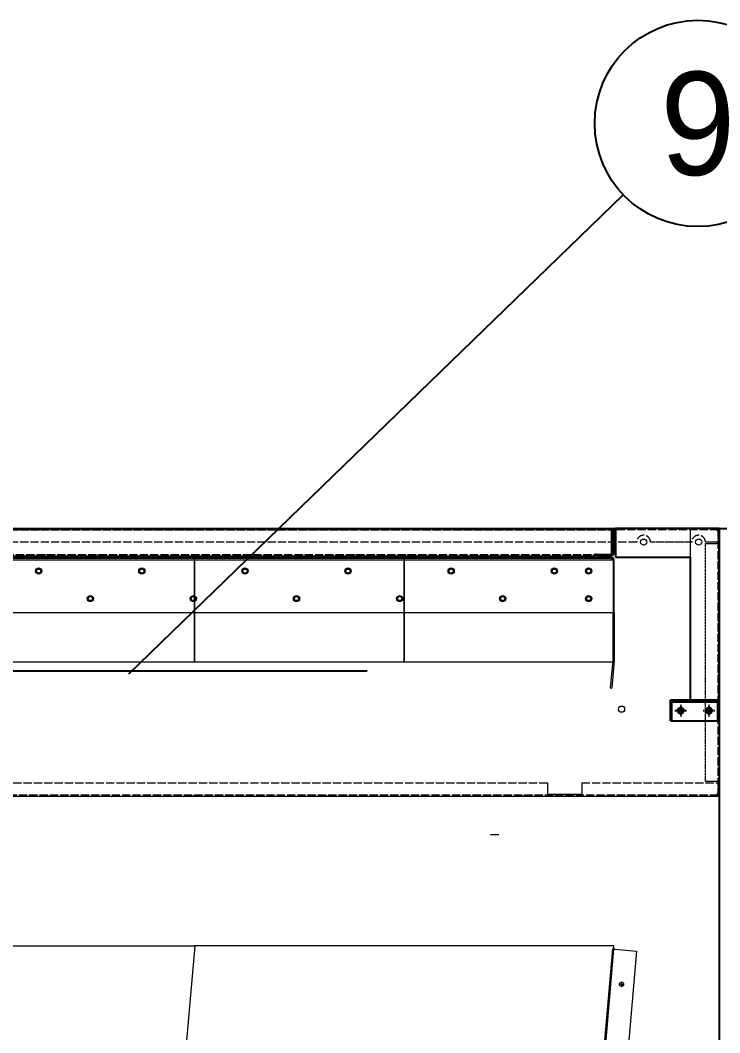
# Model space of a CAD drawing. Header units: millimetres. Extents: x 2113 to 34376, y 2901 to 25715.
# Drawn here: x 17942 to 18959, y 13729 to 15202 of the extents above; entities that cross this region are included whole.
import ezdxf
from ezdxf.enums import TextEntityAlignment as Align

# ---------------------------------------------------------------- set-up
doc = ezdxf.new("R2010")
doc.units = ezdxf.units.MM
for name, pattern in [('CENTER', [2, 1.25, -0.25, 0.25, -0.25]), ('DASHDOT', [18.5, 12, -3, 0.5, -3]), ('DASHED', [15, 12, -3])]:
    doc.linetypes.add(name, pattern=pattern)
for name, color, linetype in [('center', 1, 'CENTER'), ('냉각탑_dim', 1, 'Continuous'), ('냉각탑_text', 3, 'Continuous')]:
    doc.layers.add(name, color=color, linetype=linetype)
doc.styles.add('돋움', font='Dotum.ttf')

# ---------------------------------------------------------------- blocks, each defined once
blk = doc.blocks.new('A$C30944BC8')
at = {"color": 7, "lineweight": 13, "ltscale": 0.159375}
for p, q in [((0, 110.2), (0, 186.7)), ((1677, 110.2), (1677, 186.7))]:
    blk.add_line(p, q, dxfattribs=at)
at = {"color": 7, "lineweight": 13, "ltscale": 0.007292}
for p, q in [((0, 186.7), (3.5, 186.7)), ((3.5, 190.2), (3.5, 186.7)), ((1673.5, 190.2), (1673.5, 186.7)), ((1673.5, 186.7), (1677, 186.7))]:
    blk.add_line(p, q, dxfattribs=at)
at = {"color": 7, "lineweight": 13}
for p, q in [((1673.5, 190.2), (3.5, 190.2)), ((3.5, 186.7), (1673.5, 186.7)), ((0, 110.2), (1677, 110.2))]:
    blk.add_line(p, q, dxfattribs=at)
at = {"color": 7, "lineweight": 13, "ltscale": 0.145697}
for p, q in [((1675, 110.2), (1675, 40.3)), ((1677, 110.2), (1677, 40.3))]:
    blk.add_line(p, q, dxfattribs=at)
at = {"color": 7, "lineweight": 13, "ltscale": 0.083658}
for p, q in [((1675, 40.2), (1671.5, 0.2)), ((1677, 40), (1673.5, 0))]:
    blk.add_line(p, q, dxfattribs=at)
at = {"color": 7, "lineweight": 13, "ltscale": 0.004167}
blk.add_line((1671.5, 0.2), (1673.5, 0), dxfattribs=at)
at = {"color": 7, "lineweight": 13}
for centre in [(30, 170.2), (90, 170.2), (240, 170.2), (390, 170.2), (540, 170.2), (690, 170.2), (840, 170.2), (990, 170.2), (1140, 170.2), (1290, 170.2), (1440, 170.2), (1590, 170.2), (1640, 170.2), (30, 130.2), (165, 130.2), (315, 130.2), (465, 130.2), (615, 130.2), (765, 130.2), (915, 130.2), (1065, 130.2), (1215, 130.2), (1365, 130.2), (1515, 130.2), (1640, 130.2)]:
    blk.add_circle(centre, 3, dxfattribs=at)
for centre, radius, start, end in [((3.5, 186.7), 3.5, 90, 180), ((3.5, 186.7), 1.5, 90, 180), ((1673.5, 186.7), 3.5, 0, 90), ((1673.5, 186.7), 1.5, 0, 90), ((1673.5, 40.3), 1.5, 355, 360), ((1673.5, 40.3), 3.5, 355, 360)]:
    blk.add_arc(centre, radius, start, end, dxfattribs=at)
blk = doc.blocks.new('A$C7B6532BF')
at = {"color": 5, "lineweight": 5}
for p, q in [((239.1, 2732.8), (0, 0)), ((848.7, 2732.8), (239.1, 2732.8)), ((609.6, 0), (848.7, 2732.8))]:
    blk.add_line(p, q, dxfattribs=at)
blk = doc.blocks.new('A$C493D0A01')
at = {"color": 5, "lineweight": 5}
blk.add_line((848.7, 2732.8), (1153.5, 2732.8), dxfattribs=at)
at = {"lineweight": 5}
blk.add_blockref('A$C7B6532BF', (914.4, 0), dxfattribs=at)
blk = doc.blocks.new('A$C7AFD6E2C')
at = {"color": 7, "lineweight": 13, "ltscale": 0.004167}
for p, q in [((2, 36.5), (0, 36.5)), ((1780, 36.5), (1782, 36.5)), ((25, 2), (25, 0)), ((1757, 2), (1757, 0))]:
    blk.add_line(p, q, dxfattribs=at)
at = {"color": 7, "lineweight": 13, "ltscale": 0.06875}
for p, q in [((0, 3.5), (0, 36.5)), ((2, 36.5), (2, 3.5)), ((1780, 36.5), (1780, 3.5)), ((1782, 3.5), (1782, 36.5))]:
    blk.add_line(p, q, dxfattribs=at)
at = {"color": 7, "lineweight": 13}
for p, q in [((1778.5, 40), (3.5, 40)), ((1755, 0), (27, 0))]:
    blk.add_line(p, q, dxfattribs=at)
at = {"color": 7, "lineweight": 13, "ltscale": 0.007292}
for p, q in [((3.5, 36.5), (3.5, 40)), ((1778.5, 36.5), (1778.5, 40)), ((27, 3.5), (27, 0))]:
    blk.add_line(p, q, dxfattribs=at)
at = {"color": 7, "linetype": 'DASHED', "lineweight": 13}
for p, q in [((1778.5, 38), (3.5, 38)), ((1755, 2), (27, 2))]:
    blk.add_line(p, q, dxfattribs=at)
at = {"color": 7, "lineweight": 13, "ltscale": 0.070833}
for p, q in [((3.5, 2.5), (3.5, 36.5)), ((1778.5, 2.5), (1778.5, 36.5))]:
    blk.add_line(p, q, dxfattribs=at)
at = {"color": 7, "linetype": 'DASHED', "lineweight": 13, "ltscale": 0.004167}
for p, q in [((1780, 23), (1782, 23)), ((1780, 23), (1782, 23)), ((1780, 23), (1782, 23)), ((1780, 23), (1782, 23)), ((1780, 23), (1782, 23)), ((1780, 23), (1782, 23)), ((1780, 23), (1782, 23)), ((1780, 23), (1782, 23)), ((1780, 17), (1782, 17)), ((1780, 17), (1782, 17)), ((1780, 17), (1782, 17)), ((1780, 17), (1782, 17)), ((1780, 17), (1782, 17)), ((1780, 17), (1782, 17)), ((1780, 17), (1782, 17)), ((1780, 17), (1782, 17)), ((12, 2), (12, 0)), ((12, 2), (12, 0)), ((12, 2), (12, 0)), ((12, 2), (12, 0)), ((12, 2), (12, 0)), ((12, 2), (12, 0)), ((12, 2), (12, 0)), ((12, 2), (12, 0)), ((12, 2), (12, 0)), ((12, 2), (12, 0)), ((12, 2), (12, 0)), ((12, 2), (12, 0)), ((12, 2), (12, 0)), ((12, 2), (12, 0)), ((12, 2), (12, 0)), ((12, 2), (12, 0)), ((18, 2), (18, 0)), ((18, 2), (18, 0)), ((18, 2), (18, 0)), ((18, 2), (18, 0)), ((18, 2), (18, 0)), ((18, 2), (18, 0)), ((18, 2), (18, 0)), ((18, 2), (18, 0)), ((18, 2), (18, 0)), ((18, 2), (18, 0)), ((18, 2), (18, 0)), ((18, 2), (18, 0)), ((18, 2), (18, 0)), ((18, 2), (18, 0)), ((18, 2), (18, 0)), ((18, 2), (18, 0)), ((67, 2), (67, 0)), ((67, 2), (67, 0)), ((73, 2), (73, 0)), ((73, 2), (73, 0)), ((143, 2), (143, 0)), ((143, 2), (143, 0)), ((149, 2), (149, 0)), ((149, 2), (149, 0)), ((219, 2), (219, 0)), ((219, 2), (219, 0)), ((225, 2), (225, 0)), ((225, 2), (225, 0)), ((295, 2), (295, 0)), ((295, 2), (295, 0)), ((301, 2), (301, 0)), ((301, 2), (301, 0)), ((371, 2), (371, 0)), ((371, 2), (371, 0)), ((377, 2), (377, 0)), ((377, 2), (377, 0)), ((447, 2), (447, 0)), ((447, 2), (447, 0)), ((453, 2), (453, 0)), ((453, 2), (453, 0)), ((523, 2), (523, 0)), ((523, 2), (523, 0)), ((529, 2), (529, 0)), ((529, 2), (529, 0)), ((599, 2), (599, 0)), ((599, 2), (599, 0)), ((605, 2), (605, 0)), ((605, 2), (605, 0)), ((675, 2), (675, 0)), ((675, 2), (675, 0)), ((681, 2), (681, 0)), ((681, 2), (681, 0)), ((751, 2), (751, 0)), ((751, 2), (751, 0)), ((757, 2), (757, 0)), ((757, 2), (757, 0)), ((827, 2), (827, 0)), ((827, 2), (827, 0)), ((833, 2), (833, 0)), ((833, 2), (833, 0)), ((903, 2), (903, 0)), ((903, 2), (903, 0)), ((909, 2), (909, 0)), ((909, 2), (909, 0)), ((979, 2), (979, 0)), ((979, 2), (979, 0)), ((985, 2), (985, 0)), ((985, 2), (985, 0)), ((1055, 2), (1055, 0)), ((1055, 2), (1055, 0)), ((1061, 2), (1061, 0)), ((1061, 2), (1061, 0)), ((1131, 2), (1131, 0)), ((1131, 2), (1131, 0)), ((1137, 2), (1137, 0)), ((1137, 2), (1137, 0)), ((1207, 2), (1207, 0)), ((1207, 2), (1207, 0)), ((1213, 2), (1213, 0)), ((1213, 2), (1213, 0)), ((1283, 2), (1283, 0)), ((1283, 2), (1283, 0)), ((1289, 2), (1289, 0)), ((1289, 2), (1289, 0)), ((1359, 2), (1359, 0)), ((1359, 2), (1359, 0)), ((1365, 2), (1365, 0)), ((1365, 2), (1365, 0)), ((1435, 2), (1435, 0)), ((1435, 2), (1435, 0)), ((1441, 2), (1441, 0)), ((1441, 2), (1441, 0)), ((1511, 2), (1511, 0)), ((1511, 2), (1511, 0)), ((1517, 2), (1517, 0)), ((1517, 2), (1517, 0)), ((1587, 2), (1587, 0)), ((1587, 2), (1587, 0)), ((1593, 2), (1593, 0)), ((1593, 2), (1593, 0)), ((1642, 2), (1642, 0)), ((1642, 2), (1642, 0)), ((1648, 2), (1648, 0)), ((1648, 2), (1648, 0)), ((1711.5, 2), (1711.5, 0)), ((1711.5, 2), (1711.5, 0)), ((1717.5, 2), (1717.5, 0)), ((1717.5, 2), (1717.5, 0)), ((1764, 2), (1764, 0)), ((1764, 2), (1764, 0)), ((1764, 2), (1764, 0)), ((1764, 2), (1764, 0)), ((1764, 2), (1764, 0)), ((1764, 2), (1764, 0)), ((1764, 2), (1764, 0)), ((1764, 2), (1764, 0)), ((1764, 2), (1764, 0)), ((1764, 2), (1764, 0)), ((1764, 2), (1764, 0)), ((1764, 2), (1764, 0)), ((1764, 2), (1764, 0)), ((1764, 2), (1764, 0)), ((1764, 2), (1764, 0)), ((1764, 2), (1764, 0)), ((1770, 2), (1770, 0)), ((1770, 2), (1770, 0)), ((1770, 2), (1770, 0)), ((1770, 2), (1770, 0)), ((1770, 2), (1770, 0)), ((1770, 2), (1770, 0)), ((1770, 2), (1770, 0)), ((1770, 2), (1770, 0)), ((1770, 2), (1770, 0)), ((1770, 2), (1770, 0)), ((1770, 2), (1770, 0)), ((1770, 2), (1770, 0)), ((1770, 2), (1770, 0)), ((1770, 2), (1770, 0)), ((1770, 2), (1770, 0)), ((1770, 2), (1770, 0))]:
    blk.add_line(p, q, dxfattribs=at)
at = {"color": 7, "lineweight": 13, "ltscale": 0.048958}
for p, q in [((27, 2.5), (3.5, 2.5)), ((1755, 2.5), (1778.5, 2.5))]:
    blk.add_line(p, q, dxfattribs=at)
at = {"color": 7, "lineweight": 13, "ltscale": 0.044792}
for p, q in [((25, 2), (3.5, 2)), ((1778.5, 2), (1757, 2)), ((25, 0), (3.5, 0)), ((1778.5, 0), (1757, 0))]:
    blk.add_line(p, q, dxfattribs=at)
at = {"color": 7, "lineweight": 13, "ltscale": 0.002083}
for p, q in [((27, 2.5), (27, 3.5)), ((1755, 2.5), (1755, 3.5))]:
    blk.add_line(p, q, dxfattribs=at)
at = {"color": 7, "linetype": 'DASHED', "lineweight": 13, "ltscale": 0.002083}
blk.add_line((1755, 3.5), (1755, 2.5), dxfattribs=at)
at = {"color": 7, "lineweight": 13, "ltscale": 0.005208}
blk.add_line((1755, 2.5), (1755, 0), dxfattribs=at)
at = {"color": 7, "lineweight": 13}
for centre, radius, start, end in [((3.5, 36.5), 3.5, 90, 180), ((3.5, 36.5), 1.5, 90, 180), ((1778.5, 36.5), 3.5, 0, 90), ((1778.5, 36.5), 1.5, 360, 90), ((3.5, 3.5), 3.5, 180, 270), ((3.5, 3.5), 1.5, 180, 270), ((1778.5, 3.5), 3.5, 270, 360), ((1778.5, 3.5), 1.5, 270, 0)]:
    blk.add_arc(centre, radius, start, end, dxfattribs=at)
blk = doc.blocks.new('A$C7AF137E1')
at = {"color": 7, "lineweight": 13}
for p, q in [((2700, 35), (0, 35)), ((2700, 33.4), (0, 33.4)), ((2700, 0), (0, 0))]:
    blk.add_line(p, q, dxfattribs=at)
at = {"color": 7, "lineweight": 13, "ltscale": 0.004}
blk.add_line((2700, 35), (2700, 33.4), dxfattribs=at)
at = {"color": 7, "lineweight": 13, "ltscale": 0.00375}
blk.add_line((2700, 31.9), (2700, 33.4), dxfattribs=at)
at = {"color": 7, "lineweight": 13, "ltscale": 0.07975}
blk.add_line((2700, 31.9), (2700, 0), dxfattribs=at)
at = {"color": 7, "linetype": 'DASHDOT', "lineweight": 13, "ltscale": 0.0195}
for p, q in [((2653.9, 17.5), (2646.1, 17.5)), ((2650, 21.4), (2650, 13.6))]:
    blk.add_line(p, q, dxfattribs=at)
at = {"color": 7, "lineweight": 13}
blk.add_circle((2650, 17.5), 3, dxfattribs=at)
blk = doc.blocks.new('A$C60135176')
at = {"color": 1}
for p, q in [((151, 250), (0, 250)), ((0, 250), (0, 208)), ((151, 0), (151, 250)), ((0, 208), (109, 208)), ((109, 208), (109, 0)), ((109, 0), (151, 0))]:
    blk.add_line(p, q, dxfattribs=at)
blk = doc.blocks.new('A$C506531F9')
for p, q in [((71, 30), (0, 30)), ((0, 0), (0, 30)), ((71, 0), (71, 30)), ((0, 0), (71, 0))]:
    blk.add_line(p, q)
at = {"color": 7}
for p, q in [((2, 28), (69, 28)), ((2, 0), (2, 28)), ((69, 0), (69, 28)), ((0, 0), (71, 0))]:
    blk.add_line(p, q, dxfattribs=at)
for centre, radius in [((15, 15), 4.5), ((15, 15), 4.5), ((15, 15), 3), ((56, 15), 4.5), ((56, 15), 4.5), ((56, 15), 3)]:
    blk.add_circle(centre, radius)
at = {"layer": 'center'}
for p, q in [((6.5, 15), (23.5, 15)), ((15, 23.5), (15, 6.5)), ((47.5, 15), (64.5, 15)), ((56, 23.5), (56, 6.5))]:
    blk.add_line(p, q, dxfattribs=at)
blk = doc.blocks.new('1')
at = {"color": 7, "lineweight": 13}
for p, q in [((18956.7, 14462.7), (16460.1, 14462.7)), ((18916.4, 14459.8), (18916.4, 14212.7)), ((18958.4, 14459.8), (18958.4, 14075.6)), ((18956.7, 14212.7), (18916.4, 14212.7)), ((18956.7, 14072.7), (16460.1, 14072.7))]:
    blk.add_line(p, q, dxfattribs=at)
at = {"color": 7, "linetype": 'DASHED', "lineweight": 13}
for p, q in [((18956.7, 14460.7), (16460.1, 14460.7)), ((18956.4, 14459.8), (18956.4, 14075.6)), ((18838.4, 14442.7), (17010.4, 14442.7)), ((17211.4, 14092.7), (18708.4, 14092.7)), ((18758.4, 14092.7), (18956.7, 14092.7)), ((18956.7, 14074.7), (16460.1, 14074.7))]:
    blk.add_line(p, q, dxfattribs=at)
at = {"color": 7, "linetype": 'DASHED', "lineweight": 13, "ltscale": 0.00625}
for p, q in [((18899.4, 14460.7), (18899.4, 14462.7)), ((18917.4, 14460.7), (18917.4, 14462.7)), ((18958.4, 14459.8), (18956.4, 14459.8)), ((18958.4, 14440.7), (18956.4, 14440.7)), ((18958.4, 14417.2), (18956.4, 14417.2)), ((18958.4, 14408.2), (18956.4, 14408.2)), ((18958.4, 14317.2), (18956.4, 14317.2)), ((18958.4, 14308.2), (18956.4, 14308.2)), ((18958.4, 14217.2), (18956.4, 14217.2)), ((18958.4, 14208.2), (18956.4, 14208.2)), ((18958.4, 14117.2), (18956.4, 14117.2)), ((18958.4, 14108.2), (18956.4, 14108.2)), ((18958.4, 14094.7), (18956.4, 14094.7)), ((17982.4, 14074.7), (17982.4, 14072.7)), ((17988.4, 14074.7), (17988.4, 14072.7)), ((18187.4, 14074.7), (18187.4, 14072.7)), ((18193.4, 14074.7), (18193.4, 14072.7)), ((18387.4, 14074.7), (18387.4, 14072.7)), ((18393.4, 14074.7), (18393.4, 14072.7)), ((18587.4, 14074.7), (18587.4, 14072.7)), ((18593.4, 14074.7), (18593.4, 14072.7)), ((18667.4, 14074.7), (18667.4, 14072.7)), ((18673.4, 14074.7), (18673.4, 14072.7)), ((18792.4, 14074.7), (18792.4, 14072.7)), ((18798.4, 14074.7), (18798.4, 14072.7)), ((18917.4, 14074.7), (18917.4, 14072.7)), ((18923.4, 14074.7), (18923.4, 14072.7)), ((18958.4, 14075.6), (18956.4, 14075.6))]:
    blk.add_line(p, q, dxfattribs=at)
at = {"color": 7, "linetype": 'DASHED', "lineweight": 13, "ltscale": 0.002219}
for p, q in [((18956.7, 14460.7), (18956, 14460.7)), ((18956.7, 14074.7), (18956, 14074.7))]:
    blk.add_line(p, q, dxfattribs=at)
at = {"color": 7, "linetype": 'DASHED', "lineweight": 13, "ltscale": 0.002812}
for p, q in [((18956.4, 14459.8), (18956.4, 14460.7)), ((18956.4, 14075.6), (18956.4, 14074.7))]:
    blk.add_line(p, q, dxfattribs=at)
at = {"color": 7, "lineweight": 13, "ltscale": 0.004222}
for p, q in [((18956.7, 14461.3), (18956.7, 14462.7)), ((18956.7, 14074), (18956.7, 14072.7))]:
    blk.add_line(p, q, dxfattribs=at)
at = {"color": 7, "lineweight": 13, "ltscale": 0.003766}
for p, q in [((18956.7, 14461.3), (18956.7, 14460.1)), ((18956.7, 14074), (18956.7, 14075.2))]:
    blk.add_line(p, q, dxfattribs=at)
at = {"color": 7, "lineweight": 13, "ltscale": 0.002201}
for p, q in [((18957.4, 14460.7), (18956.7, 14460.7)), ((18957.4, 14074.7), (18956.7, 14074.7))]:
    blk.add_line(p, q, dxfattribs=at)
at = {"color": 7, "linetype": 'DASHED', "lineweight": 13, "ltscale": 0.003094}
for p, q in [((18956.7, 14459.3), (18956.7, 14460.3)), ((18956.7, 14076.1), (18956.7, 14075.1))]:
    blk.add_line(p, q, dxfattribs=at)
at = {"color": 7, "linetype": 'DASHED', "lineweight": 13, "ltscale": 0.051875}
for p, q in [((18956.7, 14459.3), (18956.7, 14442.7)), ((18938.4, 14440.7), (18955, 14440.7)), ((18708.4, 14092.7), (18708.4, 14076.1)), ((18758.4, 14092.7), (18758.4, 14076.1)), ((18955, 14094.7), (18938.4, 14094.7)), ((18956.7, 14092.7), (18956.7, 14076.1))]:
    blk.add_line(p, q, dxfattribs=at)
at = {"color": 7, "lineweight": 13, "ltscale": 0.003112}
for p, q in [((18957.4, 14460.7), (18958.4, 14460.7)), ((18957.4, 14074.7), (18958.4, 14074.7))]:
    blk.add_line(p, q, dxfattribs=at)
for p, q in [((18958.4, 14462.7), (18958.4, 10862.7)), ((16819.4, 14255.7), (18446.1, 14255.7))]:
    blk.add_line(p, q)
at = {"ltscale": 500}
blk.add_line((18958.4, 14462.7), (19658.4, 14462.7), dxfattribs=at)
at = {"color": 7, "lineweight": 13, "ltscale": 0.002813}
for p, q in [((18958.4, 14459.8), (18958.4, 14460.7)), ((18958.4, 14075.6), (18958.4, 14074.7))]:
    blk.add_line(p, q, dxfattribs=at)
at = {"color": 7, "linetype": 'DASHED', "lineweight": 13, "ltscale": 0.1875}
blk.add_line((18918.4, 14442.7), (18858.4, 14442.7), dxfattribs=at)
at = {"color": 7, "linetype": 'DASHED', "lineweight": 13, "ltscale": 0.057188}
blk.add_line((18956.7, 14442.7), (18938.4, 14442.7), dxfattribs=at)
at = {"color": 7, "linetype": 'DASHED', "lineweight": 13, "ltscale": 0.298983}
blk.add_line((18938.4, 14094.7), (18938.4, 14440.7), dxfattribs=at)
at = {"color": 7, "linetype": 'DASHED', "lineweight": 13, "ltscale": 0.004375}
for p, q in [((18956.4, 14440.7), (18955, 14440.7)), ((18956.4, 14094.7), (18955, 14094.7))]:
    blk.add_line(p, q, dxfattribs=at)
at = {"color": 7, "linetype": 'DASHED', "lineweight": 13, "ltscale": 0.15625}
blk.add_line((18708.4, 14076.1), (18758.4, 14076.1), dxfattribs=at)
at = {"color": 1, "lineweight": 5}
blk.add_line((18625.6, 14017.7), (18637.6, 14017.7), dxfattribs=at)
at = {"color": 5, "lineweight": 5}
for points in [[(17890.4, 14268.7), (18195.2, 14268.7), (18195.2, 14418.7), (17890.4, 14418.7)], [(18195.2, 14268.7), (18500, 14268.7), (18500, 14418.7), (18195.2, 14418.7)], [(18500, 14268.7), (18804.8, 14268.7), (18804.8, 14418.7), (18500, 14418.7)]]:
    blk.add_lwpolyline(points, close=True, dxfattribs=at)
at = {"color": 7, "lineweight": 13}
for centre in [(18848.4, 14442.7), (18928.4, 14442.7), (17968.5, 14400.7), (18118.5, 14400.7), (18268.5, 14400.7), (18418.5, 14400.7), (18568.5, 14400.7), (18718.5, 14400.7), (18768.5, 14400.7), (18043.5, 14360.7), (18193.5, 14360.7), (18343.5, 14360.7), (18493.5, 14360.7), (18643.5, 14360.7), (18768.5, 14360.7), (18816.3, 14199.8)]:
    blk.add_circle(centre, 4.5, dxfattribs=at)
at = {"color": 7, "linetype": 'DASHED', "lineweight": 13}
for centre in [(18848.4, 14442.7), (18928.4, 14442.7)]:
    blk.add_arc(centre, 10, 0, 180, dxfattribs=at)
at = {"color": 7, "lineweight": 13}
for points in [[(18956.7, 14461.3), (18956.4, 14461), (18956, 14460.6), (18955.7, 14460.1), (18955.3, 14459.7), (18955, 14459.3)], [(18957.4, 14460.7), (18957, 14460.4), (18956.6, 14460.1), (18956.1, 14459.8), (18955.5, 14459.6), (18955, 14459.3)], [(18957.4, 14074.7), (18957, 14075), (18956.6, 14075.3), (18956.1, 14075.5), (18955.5, 14075.8), (18955, 14076.1)], [(18956.7, 14074), (18956.4, 14074.4), (18956, 14074.8), (18955.7, 14075.2), (18955.3, 14075.6), (18955, 14076.1)]]:
    blk.add_open_spline(points, degree=5, dxfattribs=at)
at = {"color": 7, "linetype": 'DASHED', "lineweight": 13}
for points in [[(18956, 14460.7), (18955.8, 14460.4), (18955.7, 14460.1), (18955.4, 14459.8), (18955.2, 14459.6), (18955, 14459.3)], [(18956.7, 14460.1), (18956.4, 14460), (18956, 14459.8), (18955.7, 14459.6), (18955.3, 14459.5), (18955, 14459.3)], [(18956, 14074.7), (18955.8, 14075), (18955.7, 14075.2), (18955.4, 14075.5), (18955.2, 14075.8), (18955, 14076.1)], [(18956.7, 14075.2), (18956.4, 14075.4), (18956, 14075.5), (18955.7, 14075.7), (18955.3, 14075.9), (18955, 14076.1)]]:
    blk.add_open_spline(points, degree=5, dxfattribs=at)
at = {"lineweight": 5, "xscale": -1}
blk.add_blockref('A$C7AFD6E2C', (18805.4, 14422.7), dxfattribs=at)
for name, p in [('A$C60135176', (18807.4, 14212.7)), ('A$C506531F9', (18887.4, 14182.7))]:
    blk.add_blockref(name, p)
at = {"lineweight": 5}
for name, p in [('A$C30944BC8', (17128.5, 14230.4)), ('A$C493D0A01', (17041.9, 11122.7))]:
    blk.add_blockref(name, p, dxfattribs=at)
at = {"lineweight": 5, "rotation": 85.00158515409453}
blk.add_blockref('A$C7AF137E1', (18602.9, 11158.3), dxfattribs=at)

msp = doc.modelspace()

# ---------------------------------------------------------------- linework, layer by layer
at = {"layer": '냉각탑_dim', "linetype": 'ByBlock', "lineweight": -2, "elevation": 0}
msp.add_lwpolyline([(18099.6, 14251), (18818.8, 14947.9)], dxfattribs=at)
at = {"layer": '냉각탑_dim', "linetype": 'ByBlock', "lineweight": -2}
msp.add_circle((18927.3, 15051.6), 150, dxfattribs=at)

# ---------------------------------------------------------------- block references
msp.add_blockref('1', (0, 0))

# ---------------------------------------------------------------- texts
at = {"layer": '냉각탑_text', "style": '돋움'}
msp.add_text('9', height=150, dxfattribs=at).set_placement((18927.3, 15051.6), align=Align.MIDDLE_CENTER)

doc.saveas('drawing.dxf')
